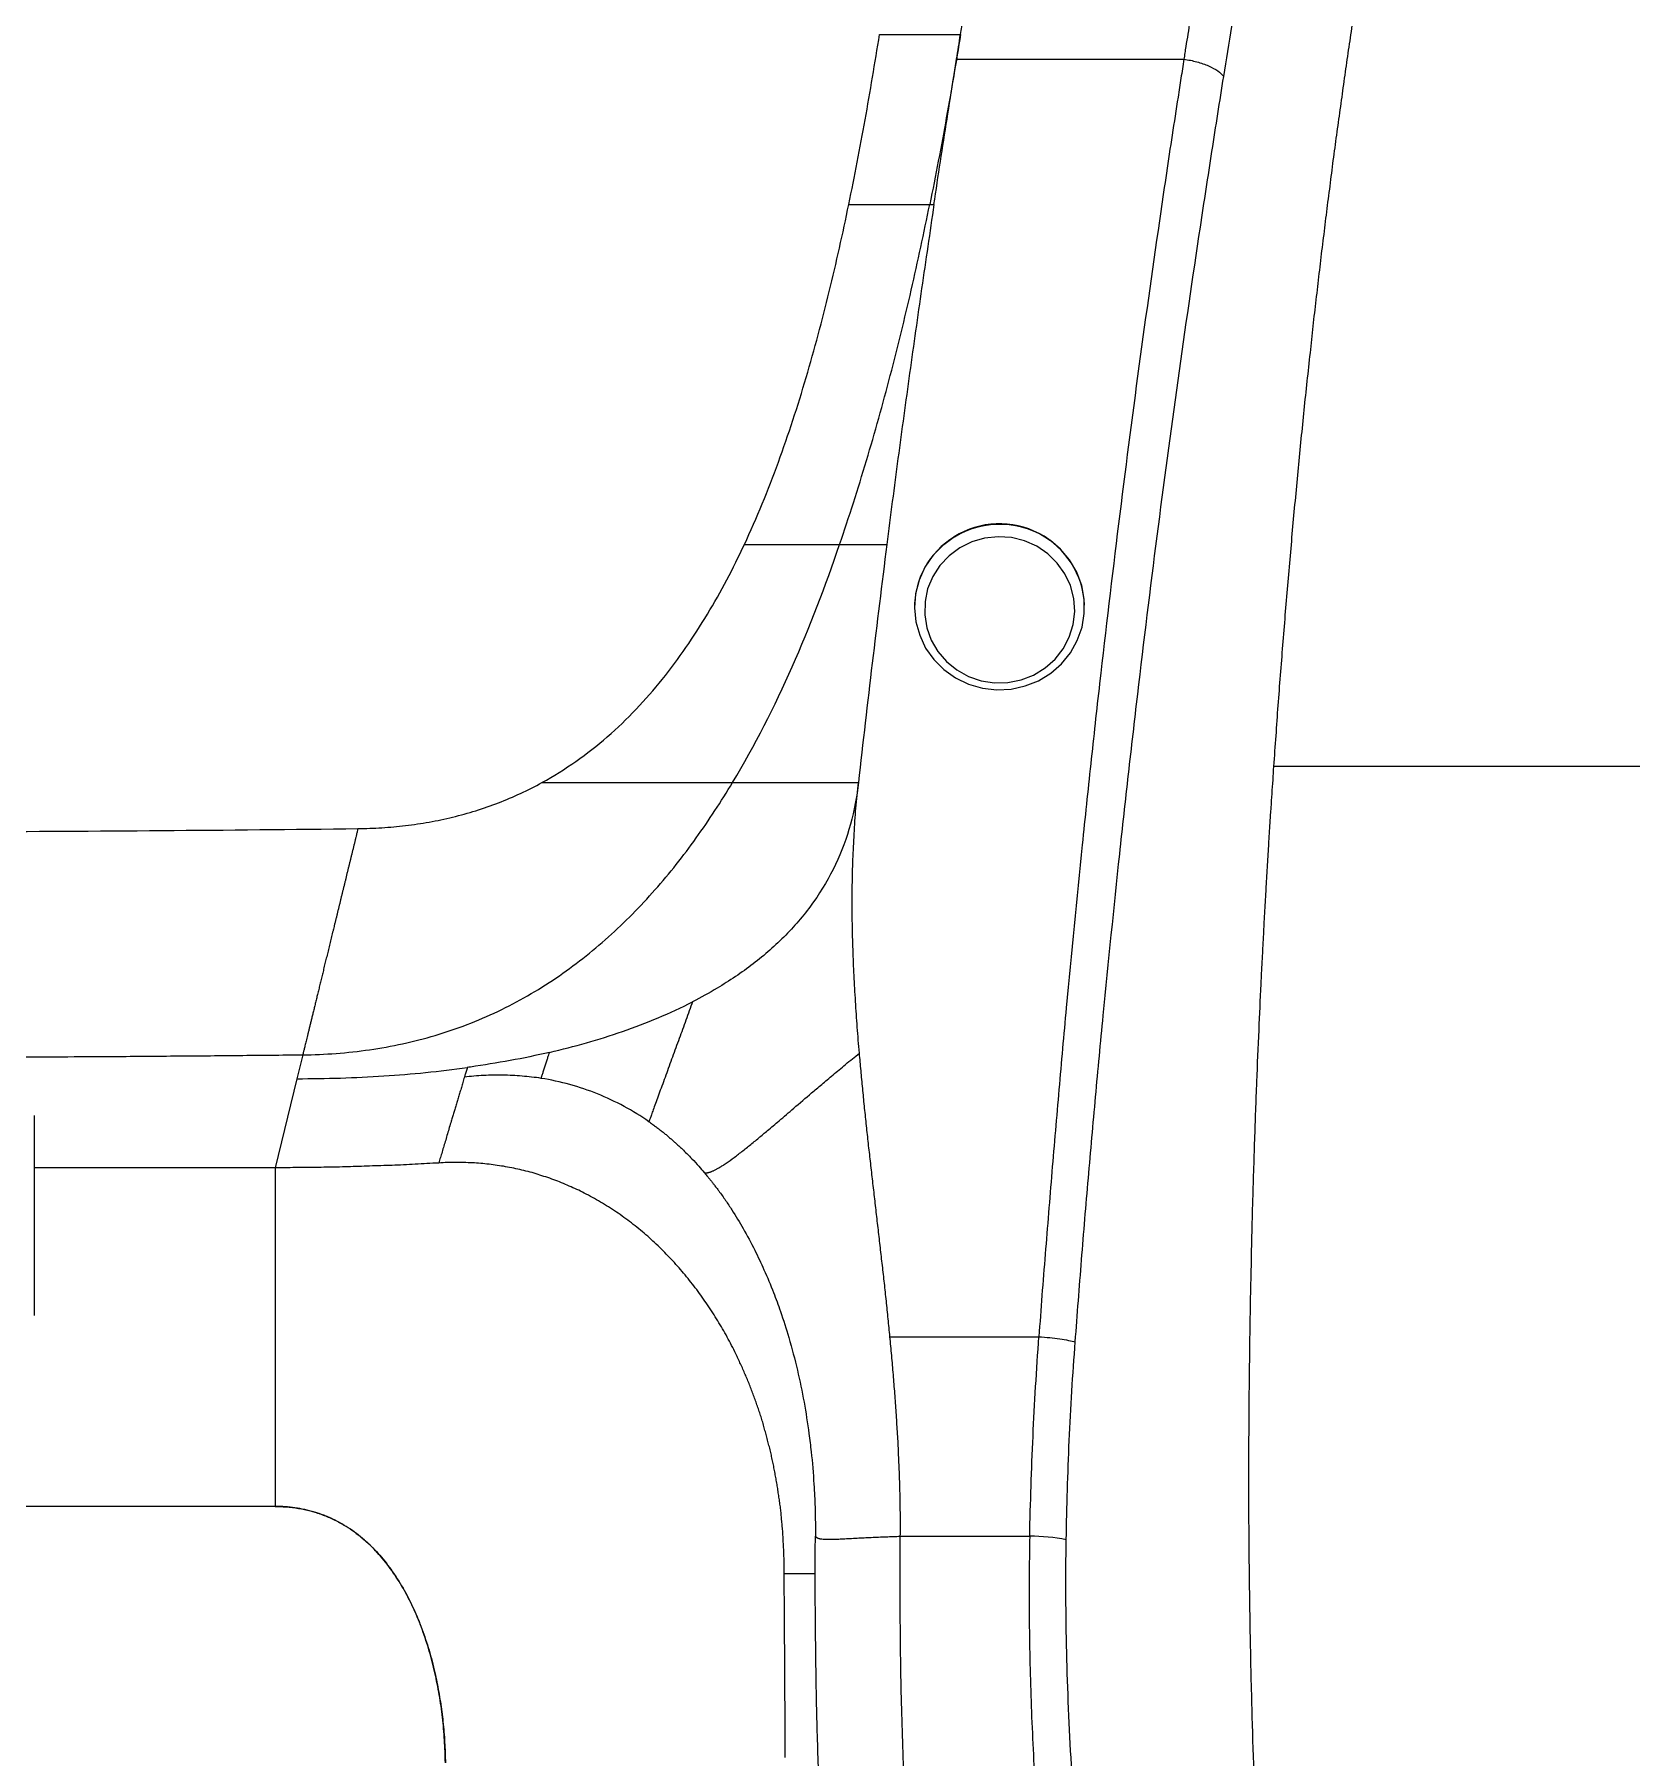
# Model space of a CAD drawing. Extents: x 527 to 611, y 788 to 934.
# Drawn here: x 572.09 to 581.48, y 859.44 to 869.57 of the extents above; entities that cross this region are included whole.
import ezdxf

# ---------------------------------------------------------------- set-up
doc = ezdxf.new("R2010")
doc.units = 0
doc.header["$MEASUREMENT"] = 0
doc.layers.add('1', color=4, linetype='Continuous')
doc.layers.add('GEOMETRY', color=3, linetype='Continuous', lineweight=25)

# ---------------------------------------------------------------- blocks, each defined once
blk = doc.blocks.new('2026_FLAIR')
at = {"layer": 'GEOMETRY'}
for p, q in [((49.992, 66.21), (50.468, 66.21)), ((50.445, 66.064), (51.782, 66.064)), ((49.811, 65.21), (50.287, 65.21)), ((50.287, 65.21), (50.312, 65.21)), ((50.432, 63.255), (50.37, 63.209)), ((49.197, 63.21), (49.757, 63.21)), ((49.757, 63.21), (50.035, 63.21)), ((51.198, 62.853), (51.198, 62.854)), ((50.198, 62.832), (50.198, 62.831)), ((49.128, 61.81), (49.868, 61.81)), ((46.6, 60.208), (46.566, 60.068)), ((46.566, 60.068), (46.438, 59.544)), ((45.023, 58.675), (45.023, 59.851)), ((46.438, 59.544), (45.023, 59.544)), ((50.053, 58.55), (50.929, 58.55)), ((46.438, 57.552), (38.428, 57.552)), ((50.114, 57.377), (50.875, 57.377))]:
    blk.add_line(p, q, dxfattribs=at)
at = {"layer": 'GEOMETRY', "flags": 128}
for points in [[(50.464, 63.19), (50.401, 63.143), (50.347, 63.086), (50.305, 63.021), (50.275, 62.949), (50.26, 62.874), (50.258, 62.797), (50.27, 62.72), (50.296, 62.648), (50.335, 62.581), (50.386, 62.521), (50.447, 62.472), (50.515, 62.434), (50.59, 62.409), (50.668, 62.397), (50.747, 62.398), (50.825, 62.414), (50.898, 62.442), (50.965, 62.484), (51.024, 62.536), (51.072, 62.597), (51.108, 62.666), (51.131, 62.74), (51.14, 62.816), (51.134, 62.893), (51.115, 62.968), (51.082, 63.038), (51.037, 63.101), (50.981, 63.156), (50.916, 63.2), (50.844, 63.232), (50.768, 63.251), (50.689, 63.256), (50.61, 63.247), (50.534, 63.225), (50.464, 63.19)], [(50.37, 63.209), (50.364, 63.205), (50.306, 63.145), (50.259, 63.076), (50.225, 63), (50.204, 62.92), (50.198, 62.838), (50.206, 62.755), (50.228, 62.676), (50.263, 62.601), (50.312, 62.533), (50.371, 62.474), (50.439, 62.425), (50.515, 62.389), (50.597, 62.365), (50.681, 62.355), (50.766, 62.36), (50.848, 62.378), (50.927, 62.409), (50.999, 62.453), (51.062, 62.509), (51.114, 62.573), (51.155, 62.646), (51.183, 62.724), (51.196, 62.805), (51.196, 62.888), (51.181, 62.969), (51.152, 63.047), (51.11, 63.119), (51.056, 63.183), (50.997, 63.233)]]:
    blk.add_lwpolyline(points, dxfattribs=at)
at = {"layer": 'GEOMETRY'}
for centre, radius, start, end in [((50.681, 62.841), 0.483, 121.0208, 181.0506), ((50.698, 62.832), 0.5, 2.4652, 122.1882), ((50.698, 62.819), 0.51, 54.1476, 121.427), ((50.873, 56.223), 1.154, 79.1499, 89.8685)]:
    blk.add_arc(centre, radius, start, end, dxfattribs=at)
for points, knots in [([(54.238, 76.297), (54.22, 76.244), (54.201, 76.191), (54.163, 76.084), (54.143, 76.03), (54.103, 75.921), (54.083, 75.866), (54.043, 75.754), (54.023, 75.697), (53.962, 75.526), (53.919, 75.408), (53.855, 75.225), (53.833, 75.164), (53.789, 75.038), (53.767, 74.974), (53.7, 74.778), (53.654, 74.642), (53.56, 74.359), (53.512, 74.211), (53.415, 73.902), (53.365, 73.739), (53.29, 73.483), (53.265, 73.395), (53.213, 73.215), (53.188, 73.123), (53.136, 72.933), (53.11, 72.836), (53.058, 72.637), (53.031, 72.535), (52.979, 72.326), (52.953, 72.218), (52.9, 71.998), (52.874, 71.885), (52.793, 71.536), (52.738, 71.291), (52.627, 70.774), (52.57, 70.501), (52.498, 70.139), (52.483, 70.065), (52.454, 69.917), (52.439, 69.841), (52.395, 69.613), (52.365, 69.457), (52.276, 68.98), (52.215, 68.649), (52.093, 67.958), (52.031, 67.598), (51.938, 67.035), (51.906, 66.845), (51.859, 66.555), (51.844, 66.458), (51.82, 66.311), (51.813, 66.262), (51.801, 66.188), (51.795, 66.151), (51.788, 66.107), (51.785, 66.089), (51.784, 66.076), (51.783, 66.07), (51.782, 66.064)], [0, 0, 0, 0, 0.03125, 0.03125, 0.0625, 0.0625, 0.09375, 0.09375, 0.125, 0.125, 0.1875, 0.1875, 0.21875, 0.21875, 0.25, 0.25, 0.3125, 0.3125, 0.375, 0.375, 0.4375, 0.4375, 0.46875, 0.46875, 0.5, 0.5, 0.53125, 0.53125, 0.5625, 0.5625, 0.59375, 0.59375, 0.625, 0.625, 0.6875, 0.6875, 0.75, 0.75, 0.765625, 0.765625, 0.78125, 0.78125, 0.8125, 0.8125, 0.875, 0.875, 0.9375, 0.9375, 0.96875, 0.96875, 0.984375, 0.984375, 0.992187, 0.992187, 0.996094, 0.998047, 0.999023, 0.999023, 1, 1, 1, 1]), ([(52.016, 65.963), (52.032, 66.061), (52.048, 66.159), (52.08, 66.354), (52.096, 66.45), (52.144, 66.738), (52.176, 66.926), (52.27, 67.479), (52.332, 67.835), (52.455, 68.519), (52.515, 68.849), (52.605, 69.324), (52.635, 69.479), (52.68, 69.707), (52.694, 69.783), (52.724, 69.932), (52.738, 70.005), (52.811, 70.367), (52.867, 70.641), (52.977, 71.162), (53.031, 71.409), (53.109, 71.761), (53.135, 71.876), (53.186, 72.099), (53.211, 72.208), (53.261, 72.422), (53.285, 72.526), (53.334, 72.731), (53.358, 72.831), (53.393, 72.978), (53.405, 73.026), (53.428, 73.122), (53.44, 73.169), (53.474, 73.309), (53.496, 73.4), (53.561, 73.667), (53.603, 73.837), (53.683, 74.161), (53.721, 74.315), (53.776, 74.537), (53.793, 74.609), (53.829, 74.751), (53.846, 74.82), (53.88, 74.955), (53.897, 75.021), (53.93, 75.151), (53.946, 75.214), (53.995, 75.401), (54.027, 75.521), (54.075, 75.695), (54.091, 75.752), (54.123, 75.864), (54.14, 75.92), (54.172, 76.029), (54.189, 76.083), (54.221, 76.19), (54.237, 76.243), (54.253, 76.296)], [0, 0, 0, 0, 0.015625, 0.015625, 0.03125, 0.03125, 0.0625, 0.0625, 0.125, 0.125, 0.1875, 0.1875, 0.21875, 0.21875, 0.234375, 0.234375, 0.25, 0.25, 0.3125, 0.3125, 0.375, 0.375, 0.40625, 0.40625, 0.4375, 0.4375, 0.46875, 0.46875, 0.5, 0.5, 0.515625, 0.515625, 0.53125, 0.53125, 0.5625, 0.5625, 0.625, 0.625, 0.6875, 0.6875, 0.71875, 0.71875, 0.75, 0.75, 0.78125, 0.78125, 0.8125, 0.8125, 0.875, 0.875, 0.90625, 0.90625, 0.9375, 0.9375, 0.96875, 0.96875, 1, 1, 1, 1]), ([(52.831, 66.66), (52.827, 66.636), (52.82, 66.588), (52.809, 66.516), (52.797, 66.444), (52.786, 66.372), (52.775, 66.3), (52.765, 66.227), (52.754, 66.154), (52.743, 66.081), (52.733, 66.008), (52.722, 65.934), (52.712, 65.86), (52.702, 65.786), (52.691, 65.712), (52.681, 65.637), (52.671, 65.563), (52.661, 65.488), (52.651, 65.413), (52.642, 65.337), (52.632, 65.262), (52.622, 65.186), (52.613, 65.11), (52.604, 65.034), (52.594, 64.957), (52.585, 64.881), (52.576, 64.804), (52.567, 64.727), (52.558, 64.649), (52.549, 64.572), (52.54, 64.494), (52.532, 64.416), (52.52, 64.308), (52.505, 64.17), (52.487, 64.001), (52.47, 63.831), (52.454, 63.66), (52.437, 63.489), (52.421, 63.316), (52.406, 63.143), (52.391, 62.969), (52.376, 62.794), (52.362, 62.618), (52.348, 62.441), (52.334, 62.263), (52.322, 62.085), (52.313, 61.965), (52.309, 61.905)], [0, 0, 0, 0, 0.016032, 0.032071, 0.048119, 0.064174, 0.080239, 0.096313, 0.112396, 0.128489, 0.144592, 0.160705, 0.176829, 0.192965, 0.209111, 0.225269, 0.24144, 0.257622, 0.273816, 0.290023, 0.306243, 0.322476, 0.338722, 0.354982, 0.371256, 0.387544, 0.403847, 0.420164, 0.436497, 0.452844, 0.469208, 0.485588, 0.501984, 0.537144, 0.572353, 0.607615, 0.642935, 0.678315, 0.713758, 0.749269, 0.784851, 0.820506, 0.856239, 0.892052, 0.927948, 0.96393, 1, 1, 1, 1]), ([(50.312, 65.21), (50.337, 65.379), (50.376, 65.63), (50.421, 65.913), (50.439, 66.03), (50.445, 66.064)], [0.1476891, 0.1476891, 0.1476891, 0.1476891, 0.6476891, 0.8976891, 1, 1, 1, 1]), ([(51.782, 66.064), (51.776, 66.027), (51.77, 65.99), (51.759, 65.916), (51.753, 65.879), (51.736, 65.768), (51.724, 65.693), (51.69, 65.47), (51.668, 65.32), (51.602, 64.869), (51.559, 64.565), (51.476, 63.952), (51.436, 63.643), (51.359, 63.021), (51.322, 62.708), (51.268, 62.236), (51.251, 62.078), (51.217, 61.761), (51.2, 61.603), (51.151, 61.126), (51.12, 60.806), (51.075, 60.325), (51.061, 60.165), (51.033, 59.843), (51.019, 59.682), (50.992, 59.359), (50.979, 59.198), (50.96, 58.955), (50.953, 58.874), (50.941, 58.712), (50.935, 58.631), (50.929, 58.55)], [0, 0, 0, 0, 0.015625, 0.015625, 0.03125, 0.03125, 0.0625, 0.0625, 0.125, 0.125, 0.25, 0.25, 0.375, 0.375, 0.5, 0.5, 0.5625, 0.5625, 0.625, 0.625, 0.75, 0.75, 0.8125, 0.8125, 0.875, 0.875, 0.9375, 0.9375, 0.96875, 0.96875, 1, 1, 1, 1]), ([(51.782, 66.064), (51.807, 66.061), (51.833, 66.056), (51.882, 66.042), (51.906, 66.035), (51.947, 66.016), (51.966, 66.006), (51.996, 65.985), (52.008, 65.974), (52.016, 65.962)], [0, 0, 0, 0, 0.25, 0.25, 0.5, 0.5, 0.75, 0.75, 1, 1, 1, 1]), ([(51.143, 58.52), (51.155, 58.681), (51.167, 58.842), (51.193, 59.162), (51.206, 59.323), (51.234, 59.642), (51.248, 59.802), (51.277, 60.121), (51.292, 60.28), (51.338, 60.757), (51.371, 61.074), (51.421, 61.546), (51.438, 61.703), (51.474, 62.017), (51.492, 62.173), (51.547, 62.641), (51.585, 62.951), (51.664, 63.566), (51.705, 63.872), (51.79, 64.479), (51.834, 64.779), (51.901, 65.226), (51.924, 65.375), (51.97, 65.67), (51.993, 65.816), (52.016, 65.962)], [0, 0, 0, 0, 0.0625, 0.0625, 0.125, 0.125, 0.1875, 0.1875, 0.25, 0.25, 0.375, 0.375, 0.4375, 0.4375, 0.5, 0.5, 0.625, 0.625, 0.75, 0.75, 0.875, 0.875, 0.9375, 0.9375, 1, 1, 1, 1]), ([(52.309, 61.905), (52.307, 61.879), (52.304, 61.825), (52.298, 61.744), (52.293, 61.663), (52.287, 61.58), (52.282, 61.497), (52.277, 61.413), (52.272, 61.329), (52.267, 61.243), (52.262, 61.157), (52.257, 61.07), (52.252, 60.982), (52.248, 60.894), (52.243, 60.804), (52.238, 60.714), (52.231, 60.564), (52.221, 60.343), (52.208, 60.039), (52.196, 59.698), (52.182, 59.247), (52.17, 58.696), (52.163, 58.131), (52.161, 57.641), (52.164, 57.226), (52.17, 56.799), (52.182, 56.262), (52.204, 55.651), (52.238, 55.034), (52.271, 54.571), (52.3, 54.23), (52.326, 53.966), (52.352, 53.722), (52.373, 53.543), (52.389, 53.419), (52.399, 53.343), (52.409, 53.269), (52.419, 53.196), (52.429, 53.125), (52.44, 53.054), (52.45, 52.985), (52.461, 52.917), (52.472, 52.851), (52.483, 52.785), (52.494, 52.721), (52.505, 52.659), (52.513, 52.618), (52.516, 52.597)], [0, 0, 0, 0, 0.008383, 0.016836, 0.025359, 0.033951, 0.042612, 0.051341, 0.060139, 0.069006, 0.077941, 0.086943, 0.096013, 0.10515, 0.114354, 0.123624, 0.132961, 0.160582, 0.191728, 0.226375, 0.264493, 0.329033, 0.393322, 0.435274, 0.477055, 0.518697, 0.564721, 0.640517, 0.707403, 0.759701, 0.791737, 0.822178, 0.851054, 0.878387, 0.887993, 0.897553, 0.907067, 0.916537, 0.925965, 0.935351, 0.944697, 0.954004, 0.963274, 0.972507, 0.981705, 0.990869, 1, 1, 1, 1]), ([(74.599, 61.905), (74.562, 61.905), (74.486, 61.905), (74.373, 61.905), (74.258, 61.905), (74.142, 61.905), (74.025, 61.905), (73.908, 61.905), (73.789, 61.905), (73.669, 61.905), (73.548, 61.905), (73.425, 61.905), (73.302, 61.905), (73.178, 61.905), (73.052, 61.905), (72.926, 61.905), (72.798, 61.905), (72.67, 61.905), (72.54, 61.905), (72.409, 61.905), (72.278, 61.905), (72.145, 61.905), (72.011, 61.905), (71.725, 61.905), (71.264, 61.905), (70.602, 61.905), (69.869, 61.905), (68.963, 61.905), (67.76, 61.905), (66.271, 61.905), (64.786, 61.905), (63.495, 61.905), (62.161, 61.905), (60.684, 61.905), (59.144, 61.905), (57.945, 61.905), (57.038, 61.905), (56.321, 61.905), (55.652, 61.905), (55.143, 61.905), (54.777, 61.905), (54.539, 61.905), (54.304, 61.905), (54.071, 61.905), (53.842, 61.905), (53.615, 61.905), (53.39, 61.905), (53.169, 61.905), (52.95, 61.905), (52.734, 61.905), (52.52, 61.905), (52.379, 61.905), (52.309, 61.905)], [0, 0, 0, 0, 0.005258, 0.010558, 0.015902, 0.021288, 0.026717, 0.032189, 0.037704, 0.043262, 0.048862, 0.054505, 0.060191, 0.06592, 0.071691, 0.077505, 0.083361, 0.089259, 0.0952, 0.101184, 0.107209, 0.113277, 0.119386, 0.125538, 0.152322, 0.182201, 0.215167, 0.251202, 0.303839, 0.375744, 0.448709, 0.499888, 0.545964, 0.624595, 0.694963, 0.750248, 0.784509, 0.816751, 0.84697, 0.875163, 0.886126, 0.896987, 0.907747, 0.918406, 0.928963, 0.939417, 0.94977, 0.960021, 0.970169, 0.980215, 0.990159, 1, 1, 1, 1]), ([(46.6, 60.208), (46.731, 60.21), (46.994, 60.229), (47.382, 60.313), (47.691, 60.431), (47.924, 60.554), (48.091, 60.658), (48.249, 60.774), (48.399, 60.9), (48.54, 61.035), (48.673, 61.178), (48.798, 61.327), (48.915, 61.483), (49.025, 61.644), (49.094, 61.754), (49.128, 61.81)], [0, 0, 0, 0, 0.125, 0.25, 0.375, 0.4375, 0.5, 0.5625, 0.625, 0.6875, 0.75, 0.8125, 0.875, 0.9375, 1, 1, 1, 1]), ([(48.007, 61.81), (48.044, 61.81), (48.119, 61.81), (48.232, 61.81), (48.337, 61.81), (48.432, 61.81), (48.514, 61.81), (48.587, 61.81), (48.652, 61.81), (48.731, 61.81), (48.82, 61.81), (48.921, 61.81), (49.021, 61.81), (49.091, 61.81), (49.128, 61.81)], [0, 0, 0, 0, 0.0625, 0.125, 0.1875, 0.25, 0.3125, 0.375, 0.4375, 0.5, 0.625, 0.75, 0.875, 1, 1, 1, 1]), ([(49.868, 61.81), (49.859, 61.727), (49.828, 61.563), (49.74, 61.325), (49.61, 61.104), (49.445, 60.908), (49.252, 60.739), (49.064, 60.613), (48.942, 60.546), (48.893, 60.521)], [0.5848612, 0.5848612, 0.5848612, 0.5848612, 0.6473612, 0.7098612, 0.7723612, 0.8348612, 0.8973612, 0.9598612, 1, 1, 1, 1]), ([(49.874, 60.218), (49.871, 60.244), (49.867, 60.295), (49.861, 60.371), (49.856, 60.447), (49.851, 60.523), (49.846, 60.599), (49.842, 60.675), (49.839, 60.751), (49.836, 60.827), (49.834, 60.903), (49.832, 60.979), (49.831, 61.054), (49.831, 61.13), (49.832, 61.206), (49.833, 61.281), (49.835, 61.357), (49.839, 61.433), (49.843, 61.508), (49.847, 61.584), (49.853, 61.659), (49.86, 61.734), (49.865, 61.785), (49.868, 61.81)], [0, 0, 0, 0, 0.047748, 0.095465, 0.143154, 0.190815, 0.23845, 0.28606, 0.333649, 0.381218, 0.428771, 0.476311, 0.523842, 0.57137, 0.618899, 0.666434, 0.713984, 0.761554, 0.809151, 0.856786, 0.904465, 0.9522, 1, 1, 1, 1]), ([(37.745, 61.568), (38.505, 61.554), (39.267, 61.544), (40.792, 61.528), (41.556, 61.523), (43.086, 61.518), (43.853, 61.518), (45.387, 61.524), (46.155, 61.53), (46.925, 61.539)], [0, 0, 0, 0, 0.25, 0.25, 0.5, 0.5, 0.75, 0.75, 1, 1, 1, 1]), ([(46.925, 61.539), (46.924, 61.533), (46.921, 61.522), (46.916, 61.504), (46.912, 61.487), (46.908, 61.469), (46.904, 61.451), (46.899, 61.433), (46.895, 61.415), (46.89, 61.397), (46.886, 61.379), (46.882, 61.361), (46.877, 61.343), (46.873, 61.325), (46.868, 61.307), (46.864, 61.289), (46.859, 61.271), (46.855, 61.252), (46.851, 61.234), (46.846, 61.216), (46.842, 61.198), (46.837, 61.18), (46.833, 61.161), (46.828, 61.143), (46.824, 61.125), (46.82, 61.107), (46.815, 61.089), (46.811, 61.071), (46.806, 61.053), (46.802, 61.035), (46.798, 61.017), (46.793, 61), (46.789, 60.982), (46.785, 60.964), (46.781, 60.947), (46.776, 60.929), (46.772, 60.912), (46.768, 60.895), (46.764, 60.878), (46.759, 60.861), (46.755, 60.844), (46.751, 60.827), (46.747, 60.81), (46.743, 60.794), (46.739, 60.777), (46.735, 60.761), (46.731, 60.745), (46.727, 60.729), (46.723, 60.713), (46.72, 60.697), (46.716, 60.682), (46.712, 60.667), (46.708, 60.651), (46.705, 60.636), (46.701, 60.622), (46.698, 60.607), (46.694, 60.593), (46.691, 60.578), (46.687, 60.564), (46.684, 60.551), (46.681, 60.537), (46.677, 60.524), (46.674, 60.51), (46.671, 60.497), (46.668, 60.485), (46.665, 60.472), (46.662, 60.46), (46.659, 60.448), (46.656, 60.436), (46.653, 60.425), (46.65, 60.413), (46.648, 60.402), (46.645, 60.392), (46.643, 60.381), (46.64, 60.371), (46.638, 60.361), (46.634, 60.348), (46.631, 60.332), (46.626, 60.314), (46.622, 60.297), (46.618, 60.282), (46.615, 60.268), (46.612, 60.255), (46.609, 60.244), (46.607, 60.234), (46.604, 60.225), (46.603, 60.218), (46.601, 60.212), (46.601, 60.21), (46.6, 60.208)], [0, 0, 0, 0, 0.010013, 0.020023, 0.03003, 0.040034, 0.050036, 0.060035, 0.070032, 0.080027, 0.090021, 0.100013, 0.110004, 0.119995, 0.129984, 0.139974, 0.149962, 0.159951, 0.16994, 0.179929, 0.189918, 0.199908, 0.209899, 0.219891, 0.229884, 0.239878, 0.249873, 0.25987, 0.269868, 0.279867, 0.289868, 0.29987, 0.309873, 0.319877, 0.329883, 0.339889, 0.349896, 0.359904, 0.369912, 0.379921, 0.389931, 0.399941, 0.409952, 0.419962, 0.429973, 0.439984, 0.449995, 0.460006, 0.470016, 0.480026, 0.490036, 0.500046, 0.510054, 0.520063, 0.53007, 0.540077, 0.550084, 0.560089, 0.570094, 0.580099, 0.590103, 0.600106, 0.610108, 0.62011, 0.630111, 0.640112, 0.650112, 0.660111, 0.67011, 0.680108, 0.690106, 0.700104, 0.710101, 0.720097, 0.730094, 0.74009, 0.750086, 0.770911, 0.791735, 0.812558, 0.833382, 0.854205, 0.875028, 0.895851, 0.916676, 0.937502, 0.958331, 0.979163, 1, 1, 1, 1]), ([(48.052, 60.223), (48.197, 60.257), (48.412, 60.317), (48.691, 60.424), (48.827, 60.486), (48.893, 60.521)], [0, 0, 0, 0, 0.5, 0.75, 1, 1, 1, 1]), ([(48.893, 60.521), (48.88, 60.485), (48.853, 60.412), (48.814, 60.304), (48.774, 60.195), (48.742, 60.106), (48.717, 60.037), (48.698, 59.987), (48.682, 59.942), (48.667, 59.902), (48.655, 59.869), (48.646, 59.843), (48.639, 59.825), (48.637, 59.818), (48.636, 59.815)], [0.0000054, 0.0000054, 0.0000054, 0.0000054, 0.125, 0.25, 0.375, 0.5, 0.5625, 0.625, 0.6875, 0.75, 0.8125, 0.875, 0.9375, 0.9999987, 0.9999987, 0.9999987, 0.9999987]), ([(37.549, 60.243), (37.583, 60.243), (37.65, 60.241), (37.751, 60.24), (37.853, 60.238), (37.954, 60.236), (38.056, 60.234), (38.158, 60.233), (38.259, 60.231), (38.361, 60.23), (38.463, 60.228), (38.565, 60.227), (38.82, 60.223), (39.229, 60.217), (39.792, 60.211), (40.357, 60.205), (40.924, 60.2), (41.491, 60.197), (42.059, 60.194), (42.627, 60.192), (43.196, 60.192), (43.764, 60.192), (44.333, 60.193), (44.901, 60.196), (45.342, 60.198), (45.657, 60.2), (45.846, 60.202), (46.035, 60.203), (46.224, 60.205), (46.412, 60.207), (46.538, 60.208), (46.6, 60.208)], [0, 0, 0, 0, 0.0113648, 0.022729, 0.0340927, 0.045456, 0.0568191, 0.0681822, 0.0795453, 0.0909086, 0.1022724, 0.1136367, 0.1250016, 0.1875006, 0.2500014, 0.3125002, 0.3750011, 0.4374998, 0.5000007, 0.5624993, 0.6250002, 0.6874986, 0.7499995, 0.8124979, 0.8749988, 0.8958335, 0.9166665, 0.9374987, 0.9583311, 0.9791645, 1, 1, 1, 1]), ([(48.052, 60.223), (47.898, 60.187), (47.737, 60.158), (47.574, 60.135), (47.568, 60.134)], [0.2455679, 0.2455679, 0.2455679, 0.2455679, 0.3614889, 0.365921, 0.365921, 0.365921, 0.365921]), ([(48.002, 60.07), (48.003, 60.071), (48.004, 60.075), (48.006, 60.081), (48.008, 60.089), (48.012, 60.099), (48.015, 60.109), (48.018, 60.12), (48.022, 60.132), (48.027, 60.148), (48.034, 60.168), (48.041, 60.19), (48.047, 60.21), (48.051, 60.219), (48.052, 60.223)], [0, 0, 0, 0, 0.062498, 0.124998, 0.187498, 0.249998, 0.312498, 0.374998, 0.437498, 0.499998, 0.624998, 0.749998, 0.874998, 0.999998, 0.999998, 0.999998, 0.999998]), ([(48.961, 59.516), (48.962, 59.516), (48.964, 59.515), (48.968, 59.515), (48.972, 59.515), (48.976, 59.515), (48.98, 59.515), (48.985, 59.516), (48.99, 59.518), (48.996, 59.519), (49.002, 59.521), (49.008, 59.524), (49.015, 59.527), (49.022, 59.53), (49.029, 59.533), (49.036, 59.537), (49.044, 59.542), (49.052, 59.547), (49.061, 59.552), (49.07, 59.557), (49.09, 59.571), (49.126, 59.596), (49.176, 59.634), (49.229, 59.676), (49.281, 59.719), (49.339, 59.768), (49.407, 59.825), (49.494, 59.9), (49.567, 59.963), (49.622, 60.009), (49.653, 60.035), (49.685, 60.063), (49.719, 60.091), (49.755, 60.121), (49.793, 60.153), (49.833, 60.185), (49.86, 60.207), (49.874, 60.218)], [0, 0, 0, 0, 0.010445, 0.020849, 0.031204, 0.041496, 0.051716, 0.061852, 0.071898, 0.081852, 0.091716, 0.101495, 0.111193, 0.120818, 0.13039, 0.139934, 0.149471, 0.159021, 0.1686, 0.178223, 0.187909, 0.236959, 0.288051, 0.341017, 0.39588, 0.447306, 0.517109, 0.605864, 0.714264, 0.743868, 0.775139, 0.808138, 0.842925, 0.879511, 0.917878, 0.958025, 1, 1, 1, 1]), ([(50.053, 58.55), (50.05, 58.585), (50.043, 58.655), (50.032, 58.76), (50.021, 58.865), (50.009, 58.969), (49.997, 59.074), (49.985, 59.178), (49.973, 59.283), (49.961, 59.387), (49.949, 59.491), (49.937, 59.596), (49.925, 59.7), (49.914, 59.804), (49.903, 59.907), (49.893, 60.011), (49.883, 60.115), (49.877, 60.184), (49.874, 60.218)], [0, 0, 0, 0, 0.062635, 0.125264, 0.187891, 0.250514, 0.313132, 0.375741, 0.438334, 0.500903, 0.563442, 0.625945, 0.688408, 0.750826, 0.813197, 0.875517, 0.937786, 1, 1, 1, 1]), ([(46.566, 60.068), (46.737, 60.068), (47.072, 60.078), (47.405, 60.111), (47.568, 60.134)], [0, 0, 0, 0, 0.125, 0.2455683, 0.2455683, 0.2455683, 0.2455683]), ([(47.568, 60.134), (47.567, 60.13), (47.565, 60.122), (47.561, 60.11), (47.558, 60.099), (47.554, 60.088), (47.552, 60.08), (47.551, 60.077)], [0, 0, 0, 0, 0.199994, 0.400004, 0.600015, 0.800015, 1, 1, 1, 1]), ([(47.551, 60.077), (47.549, 60.072), (47.546, 60.061), (47.542, 60.046), (47.537, 60.031), (47.533, 60.017), (47.529, 60.002), (47.525, 59.988), (47.52, 59.974), (47.516, 59.961), (47.512, 59.947), (47.508, 59.934), (47.504, 59.92), (47.5, 59.907), (47.497, 59.894), (47.493, 59.881), (47.489, 59.869), (47.485, 59.856), (47.481, 59.844), (47.478, 59.831), (47.471, 59.81), (47.462, 59.781), (47.451, 59.743), (47.441, 59.707), (47.43, 59.672), (47.42, 59.637), (47.41, 59.604), (47.403, 59.583), (47.4, 59.572)], [0, 0, 0, 0, 0.024372, 0.048741, 0.073108, 0.097475, 0.121846, 0.146219, 0.170593, 0.194966, 0.219338, 0.24371, 0.268082, 0.292454, 0.316827, 0.341201, 0.365574, 0.389946, 0.414317, 0.438689, 0.46306, 0.539765, 0.616472, 0.693177, 0.769884, 0.846589, 0.923295, 1, 1, 1, 1]), ([(48.002, 60.07), (47.965, 60.076), (47.89, 60.084), (47.796, 60.089), (47.72, 60.089), (47.664, 60.087), (47.607, 60.083), (47.57, 60.079), (47.551, 60.077)], [0.0000206, 0.0000206, 0.0000206, 0.0000206, 0.2500206, 0.5000206, 0.6250206, 0.7500206, 0.8750206, 1, 1, 1, 1]), ([(48.636, 59.815), (48.589, 59.848), (48.491, 59.908), (48.283, 60.006), (48.116, 60.052), (48.002, 60.07)], [0, 0, 0, 0, 0.2499953, 0.4999953, 0.9999953, 0.9999953, 0.9999953, 0.9999953]), ([(48.636, 59.815), (48.642, 59.81), (48.655, 59.801), (48.674, 59.788), (48.692, 59.774), (48.71, 59.76), (48.728, 59.746), (48.745, 59.732), (48.762, 59.717), (48.778, 59.703), (48.795, 59.688), (48.813, 59.672), (48.834, 59.652), (48.86, 59.626), (48.893, 59.593), (48.927, 59.556), (48.951, 59.528), (48.961, 59.516)], [0, 0, 0, 0, 0.053048, 0.105386, 0.15706, 0.208123, 0.258637, 0.308675, 0.358321, 0.407657, 0.456751, 0.505687, 0.573767, 0.656414, 0.753871, 0.888765, 1, 1, 1, 1]), ([(47.4, 59.572), (47.377, 59.571), (47.331, 59.568), (47.262, 59.565), (47.193, 59.561), (47.126, 59.558), (47.06, 59.556), (46.994, 59.554), (46.929, 59.552), (46.865, 59.55), (46.802, 59.548), (46.739, 59.547), (46.678, 59.546), (46.617, 59.545), (46.557, 59.545), (46.497, 59.544), (46.458, 59.544), (46.438, 59.544)], [0, 0, 0, 0, 0.072769, 0.144615, 0.215551, 0.285593, 0.354754, 0.423045, 0.490478, 0.557062, 0.622804, 0.687712, 0.751795, 0.815058, 0.877509, 0.939154, 1, 1, 1, 1]), ([(46.438, 59.544), (46.438, 59.534), (46.438, 59.511), (46.438, 59.445), (46.438, 59.4), (46.438, 59.291), (46.438, 59.226), (46.438, 59.078), (46.438, 58.994), (46.438, 58.812), (46.438, 58.713), (46.438, 58.503), (46.438, 58.392), (46.438, 58.162), (46.438, 58.042), (46.438, 57.799), (46.438, 57.676), (46.438, 57.552)], [0, 0, 0, 0, 0.125, 0.125, 0.25, 0.25, 0.375, 0.375, 0.5, 0.5, 0.625, 0.625, 0.75, 0.75, 0.875, 0.875, 1, 1, 1, 1]), ([(49.432, 57.158), (49.432, 57.17), (49.432, 57.192), (49.431, 57.225), (49.43, 57.258), (49.429, 57.292), (49.427, 57.325), (49.425, 57.358), (49.424, 57.391), (49.421, 57.425), (49.418, 57.458), (49.415, 57.491), (49.412, 57.524), (49.408, 57.557), (49.403, 57.591), (49.398, 57.624), (49.393, 57.657), (49.388, 57.69), (49.382, 57.722), (49.376, 57.755), (49.37, 57.788), (49.363, 57.821), (49.356, 57.853), (49.348, 57.886), (49.34, 57.918), (49.332, 57.951), (49.323, 57.983), (49.314, 58.015), (49.305, 58.047), (49.295, 58.079), (49.285, 58.111), (49.274, 58.142), (49.263, 58.174), (49.252, 58.205), (49.24, 58.236), (49.228, 58.267), (49.215, 58.298), (49.202, 58.329), (49.189, 58.36), (49.175, 58.39), (49.161, 58.42), (49.136, 58.473), (49.097, 58.549), (49.041, 58.645), (48.982, 58.738), (48.918, 58.828), (48.849, 58.914), (48.777, 58.997), (48.7, 59.076), (48.619, 59.151), (48.534, 59.22), (48.445, 59.285), (48.352, 59.343), (48.274, 59.386), (48.212, 59.417), (48.167, 59.437), (48.122, 59.456), (48.077, 59.474), (48.03, 59.49), (47.984, 59.505), (47.937, 59.519), (47.889, 59.531), (47.841, 59.541), (47.793, 59.551), (47.744, 59.558), (47.696, 59.565), (47.647, 59.57), (47.597, 59.573), (47.548, 59.575), (47.499, 59.576), (47.45, 59.575), (47.417, 59.573), (47.4, 59.572)], [0, 0, 0, 0, 0.009377, 0.018753, 0.028129, 0.037503, 0.046876, 0.056248, 0.065617, 0.074988, 0.084361, 0.093736, 0.103112, 0.112488, 0.121865, 0.131243, 0.14062, 0.149998, 0.159375, 0.168752, 0.17813, 0.187508, 0.196885, 0.206263, 0.215641, 0.225018, 0.234395, 0.243772, 0.253149, 0.262526, 0.271902, 0.281278, 0.290654, 0.300029, 0.309404, 0.318779, 0.328153, 0.337527, 0.3469, 0.356273, 0.365647, 0.37502, 0.406262, 0.437504, 0.46875, 0.5, 0.531257, 0.562514, 0.593773, 0.62502, 0.656273, 0.687514, 0.718757, 0.749998, 0.763884, 0.777769, 0.791656, 0.805543, 0.819432, 0.833323, 0.847214, 0.861107, 0.875001, 0.888896, 0.902791, 0.916686, 0.930579, 0.944469, 0.958357, 0.972241, 0.986122, 1, 1, 1, 1]), ([(48.961, 59.516), (48.966, 59.51), (48.976, 59.498), (48.99, 59.481), (49.003, 59.465), (49.014, 59.451), (49.024, 59.438), (49.032, 59.427), (49.04, 59.417), (49.058, 59.392), (49.087, 59.353), (49.135, 59.279), (49.194, 59.183), (49.257, 59.065), (49.316, 58.939), (49.366, 58.819), (49.415, 58.686), (49.463, 58.534), (49.51, 58.356), (49.549, 58.168), (49.574, 58.007), (49.594, 57.846), (49.604, 57.724), (49.61, 57.615), (49.613, 57.55), (49.614, 57.489), (49.615, 57.432), (49.615, 57.395), (49.615, 57.377)], [0, 0, 0, 0, 0.010393, 0.019921, 0.028599, 0.036439, 0.04345, 0.04964, 0.055013, 0.059574, 0.089811, 0.119075, 0.17513, 0.238757, 0.295359, 0.360318, 0.412537, 0.48433, 0.572356, 0.65724, 0.739005, 0.785746, 0.869005, 0.898714, 0.926669, 0.952871, 0.977315, 1, 1, 1, 1]), ([(50.114, 57.377), (50.115, 57.396), (50.115, 57.433), (50.115, 57.489), (50.114, 57.545), (50.113, 57.601), (50.112, 57.657), (50.11, 57.713), (50.108, 57.769), (50.106, 57.825), (50.103, 57.881), (50.101, 57.936), (50.097, 57.992), (50.094, 58.048), (50.09, 58.104), (50.086, 58.16), (50.082, 58.216), (50.078, 58.271), (50.073, 58.327), (50.069, 58.383), (50.064, 58.439), (50.058, 58.495), (50.055, 58.532), (50.053, 58.55)], [0, 0, 0, 0, 0.047669, 0.095324, 0.142967, 0.1906, 0.238225, 0.285844, 0.333459, 0.38107, 0.428678, 0.476285, 0.523892, 0.571498, 0.619106, 0.666714, 0.714323, 0.761934, 0.809545, 0.857158, 0.904772, 0.952386, 1, 1, 1, 1]), ([(50.875, 57.377), (50.877, 57.475), (50.88, 57.573), (50.886, 57.768), (50.89, 57.866), (50.899, 58.062), (50.904, 58.159), (50.916, 58.355), (50.922, 58.453), (50.929, 58.55)], [0, 0, 0, 0, 0.25, 0.25, 0.5, 0.5, 0.75, 0.75, 1, 1, 1, 1]), ([(50.929, 58.55), (50.951, 58.549), (50.972, 58.547), (51.013, 58.543), (51.033, 58.54), (51.07, 58.535), (51.088, 58.532), (51.118, 58.526), (51.132, 58.523), (51.143, 58.52)], [0, 0, 0, 0, 0.25, 0.25, 0.5, 0.5, 0.75, 0.75, 1, 1, 1, 1]), ([(51.09, 57.356), (51.092, 57.453), (51.094, 57.551), (51.1, 57.745), (51.103, 57.842), (51.112, 58.036), (51.117, 58.133), (51.129, 58.327), (51.136, 58.424), (51.143, 58.521)], [0, 0, 0, 0, 0.25, 0.25, 0.5, 0.5, 0.75, 0.75, 1, 1, 1, 1]), ([(47.439, 56.043), (47.438, 56.088), (47.435, 56.178), (47.425, 56.289), (47.414, 56.378), (47.403, 56.444), (47.391, 56.509), (47.378, 56.574), (47.362, 56.638), (47.339, 56.723), (47.305, 56.826), (47.257, 56.945), (47.2, 57.058), (47.134, 57.164), (47.072, 57.244), (47.018, 57.304), (46.974, 57.345), (46.929, 57.384), (46.881, 57.419), (46.83, 57.45), (46.787, 57.473), (46.756, 57.487), (46.737, 57.495), (46.71, 57.506), (46.65, 57.526), (46.574, 57.543), (46.497, 57.551), (46.458, 57.552), (46.438, 57.552)], [0, 0, 0, 0, 0.0625, 0.125, 0.15625, 0.1875, 0.21875, 0.25, 0.28125, 0.3125, 0.375, 0.4375, 0.5, 0.5625, 0.625, 0.65625, 0.6875, 0.71875, 0.75, 0.78125, 0.8125, 0.828125, 0.835938, 0.84375, 0.875, 0.9375, 0.96875, 1, 1, 1, 1]), ([(46.438, 57.552), (46.445, 57.552), (46.457, 57.552), (46.476, 57.551), (46.494, 57.55), (46.512, 57.549), (46.53, 57.547), (46.549, 57.545), (46.566, 57.542), (46.584, 57.539), (46.602, 57.536), (46.619, 57.532), (46.637, 57.528), (46.654, 57.524), (46.671, 57.519), (46.688, 57.513), (46.705, 57.508), (46.721, 57.501), (46.738, 57.495), (46.754, 57.488), (46.77, 57.481), (46.786, 57.473), (46.802, 57.465), (46.818, 57.456), (46.834, 57.447), (46.85, 57.438), (46.865, 57.429), (46.907, 57.401), (46.973, 57.35), (47.056, 57.265), (47.132, 57.167), (47.198, 57.06), (47.255, 56.948), (47.303, 56.831), (47.345, 56.706), (47.372, 56.6), (47.39, 56.518), (47.4, 56.46), (47.41, 56.403), (47.418, 56.344), (47.425, 56.285), (47.431, 56.226), (47.435, 56.165), (47.438, 56.104), (47.439, 56.063), (47.439, 56.043)], [0, 0, 0, 0, 0.009316, 0.018568, 0.027761, 0.036899, 0.045986, 0.055028, 0.064028, 0.072991, 0.081923, 0.090827, 0.099708, 0.108572, 0.117423, 0.126266, 0.135106, 0.143948, 0.152797, 0.161658, 0.170535, 0.179434, 0.188359, 0.197314, 0.206306, 0.215338, 0.224415, 0.233541, 0.290137, 0.348779, 0.410357, 0.475644, 0.536149, 0.598983, 0.664496, 0.732999, 0.761777, 0.790739, 0.819902, 0.849283, 0.878897, 0.908761, 0.938889, 0.969297, 1, 1, 1, 1]), ([(49.615, 57.377), (49.615, 57.376), (49.617, 57.375), (49.619, 57.372), (49.622, 57.37), (49.625, 57.368), (49.628, 57.366), (49.632, 57.365), (49.636, 57.363), (49.641, 57.362), (49.648, 57.361), (49.659, 57.36), (49.675, 57.359), (49.694, 57.359), (49.717, 57.359), (49.745, 57.36), (49.779, 57.362), (49.818, 57.363), (49.859, 57.366), (49.901, 57.368), (49.943, 57.37), (49.986, 57.372), (50.029, 57.374), (50.072, 57.375), (50.1, 57.376), (50.114, 57.377)], [0, 0, 0, 0, 0.041897, 0.081866, 0.119896, 0.156011, 0.190289, 0.222806, 0.253618, 0.282628, 0.30963, 0.363813, 0.41309, 0.456589, 0.500028, 0.539411, 0.586964, 0.637824, 0.690409, 0.741217, 0.792852, 0.844921, 0.897073, 0.948921, 1, 1, 1, 1]), ([(50.397, 52.71), (50.396, 52.72), (50.394, 52.739), (50.391, 52.768), (50.388, 52.798), (50.384, 52.828), (50.381, 52.858), (50.378, 52.888), (50.374, 52.919), (50.371, 52.949), (50.368, 52.98), (50.364, 53.011), (50.361, 53.043), (50.358, 53.074), (50.348, 53.165), (50.332, 53.319), (50.31, 53.542), (50.289, 53.772), (50.263, 54.054), (50.234, 54.393), (50.203, 54.79), (50.174, 55.193), (50.151, 55.6), (50.135, 55.959), (50.125, 56.266), (50.118, 56.523), (50.115, 56.78), (50.113, 56.988), (50.113, 57.149), (50.114, 57.263), (50.114, 57.339), (50.114, 57.377)], [0, 0, 0, 0, 0.00791, 0.01581, 0.023703, 0.03159, 0.039472, 0.047351, 0.055227, 0.063104, 0.070981, 0.07886, 0.086739, 0.094617, 0.102492, 0.15444, 0.206341, 0.258246, 0.310156, 0.393202, 0.476187, 0.559012, 0.641624, 0.724193, 0.775882, 0.827525, 0.879185, 0.930885, 0.953831, 0.976835, 1, 1, 1, 1]), ([(50.875, 57.377), (50.875, 57.377), (50.872, 57.211), (50.87, 56.878), (50.882, 56.375), (50.907, 55.873), (50.941, 55.398), (50.983, 54.951), (51.029, 54.534), (51.081, 54.127), (51.134, 53.754), (51.188, 53.416), (51.235, 53.145), (51.264, 52.988), (51.276, 52.926)], [0, 0, 0, 0, 0.000001, 0.106734, 0.213732, 0.320684, 0.427354, 0.518886, 0.610695, 0.70243, 0.793861, 0.871271, 0.948947, 1, 1, 1, 1]), ([(51.625, 52.499), (51.617, 52.536), (51.608, 52.573), (51.591, 52.649), (51.583, 52.688), (51.557, 52.807), (51.54, 52.889), (51.489, 53.142), (51.455, 53.321), (51.405, 53.604), (51.389, 53.7), (51.364, 53.849), (51.356, 53.899), (51.341, 53.999), (51.333, 54.05), (51.295, 54.304), (51.266, 54.512), (51.215, 54.936), (51.191, 55.152), (51.166, 55.426), (51.161, 55.481), (51.152, 55.591), (51.147, 55.646), (51.135, 55.812), (51.127, 55.922), (51.107, 56.252), (51.098, 56.473), (51.09, 56.804), (51.089, 56.914), (51.087, 57.135), (51.088, 57.246), (51.09, 57.356)], [0, 0, 0, 0, 0.03125, 0.03125, 0.0625, 0.0625, 0.125, 0.125, 0.25, 0.25, 0.3125, 0.3125, 0.34375, 0.34375, 0.375, 0.375, 0.5, 0.5, 0.625, 0.625, 0.65625, 0.65625, 0.6875, 0.6875, 0.75, 0.75, 0.875, 0.875, 0.9375, 0.9375, 1, 1, 1, 1]), ([(49.432, 57.158), (49.444, 57.158), (49.476, 57.158), (49.533, 57.158), (49.585, 57.158), (49.614, 57.158)], [0, 0, 0, 0, 0.1727307, 0.4227307, 0.6727307, 0.6727307, 0.6727307, 0.6727307]), ([(49.438, 56.075), (49.438, 56.088), (49.438, 56.115), (49.438, 56.156), (49.437, 56.197), (49.437, 56.238), (49.437, 56.279), (49.437, 56.32), (49.437, 56.361), (49.436, 56.402), (49.436, 56.444), (49.436, 56.485), (49.436, 56.527), (49.435, 56.568), (49.435, 56.61), (49.435, 56.652), (49.435, 56.694), (49.434, 56.736), (49.434, 56.778), (49.434, 56.82), (49.434, 56.862), (49.433, 56.904), (49.433, 56.946), (49.433, 56.989), (49.432, 57.031), (49.432, 57.074), (49.432, 57.116), (49.432, 57.144), (49.432, 57.158)], [0, 0, 0, 0, 0.038456, 0.076914, 0.115371, 0.15383, 0.19229, 0.230751, 0.269212, 0.307674, 0.346137, 0.384601, 0.423064, 0.461528, 0.499991, 0.538452, 0.576913, 0.615372, 0.653832, 0.692291, 0.73075, 0.769211, 0.807671, 0.846134, 0.884597, 0.923063, 0.96153, 1, 1, 1, 1]), ([(49.764, 53.881), (49.753, 54.011), (49.743, 54.143), (49.723, 54.409), (49.713, 54.544), (49.694, 54.816), (49.685, 54.952), (49.668, 55.227), (49.661, 55.365), (49.651, 55.572), (49.648, 55.641), (49.642, 55.78), (49.639, 55.849), (49.631, 56.056), (49.627, 56.195), (49.62, 56.471), (49.618, 56.609), (49.616, 56.815), (49.615, 56.884), (49.614, 57.021), (49.614, 57.09), (49.614, 57.158)], [0, 0, 0, 0, 0.125, 0.125, 0.25, 0.25, 0.375, 0.375, 0.5, 0.5, 0.5625, 0.5625, 0.625, 0.625, 0.75, 0.75, 0.875, 0.875, 0.9375, 0.9375, 1, 1, 1, 1])]:
    blk.add_open_spline(points, degree=3, knots=knots, dxfattribs=at)
for points in [[(50.468, 66.21), (50.473, 66.24), (50.478, 66.27), (50.483, 66.3)], [(49.811, 65.21), (49.846, 65.376), (49.909, 65.708), (49.965, 66.042), (49.992, 66.21)], [(50.468, 66.21), (50.443, 66.051), (50.387, 65.722), (50.322, 65.381), (50.287, 65.21)], [(50.445, 66.064), (50.453, 66.113), (50.46, 66.161), (50.468, 66.21)], [(49.197, 63.21), (49.271, 63.368), (49.403, 63.692), (49.565, 64.19), (49.7, 64.697), (49.776, 65.039), (49.811, 65.21)], [(49.757, 63.21), (49.813, 63.373), (49.918, 63.703), (50.058, 64.203), (50.181, 64.707), (50.253, 65.043), (50.287, 65.21)], [(50.312, 65.21), (50.288, 65.046), (50.239, 64.717), (50.169, 64.219), (50.1, 63.717), (50.056, 63.379), (50.035, 63.21)], [(48.007, 61.81), (48.076, 61.848), (48.209, 61.931), (48.394, 62.076), (48.563, 62.239), (48.717, 62.415), (48.856, 62.603), (48.982, 62.799), (49.096, 63.001), (49.164, 63.14), (49.197, 63.21)], [(49.128, 61.81), (49.259, 62.029), (49.49, 62.485), (49.674, 62.966), (49.757, 63.21)], [(50.035, 63.21), (50.006, 62.979), (49.948, 62.514), (49.894, 62.045), (49.868, 61.81)], [(46.925, 61.539), (46.972, 61.54), (47.065, 61.543), (47.205, 61.556), (47.344, 61.576), (47.482, 61.605), (47.618, 61.643), (47.752, 61.689), (47.882, 61.745), (47.966, 61.787), (48.007, 61.81)], [(49.614, 57.158), (49.614, 57.231), (49.614, 57.304), (49.615, 57.377)]]:
    blk.add_open_spline(points, degree=3, dxfattribs=at)

msp = doc.modelspace()

# ---------------------------------------------------------------- block references
at = {"layer": '1'}
msp.add_blockref('2026_FLAIR', (527.067, 803.363), dxfattribs=at)

doc.saveas('drawing.dxf')
